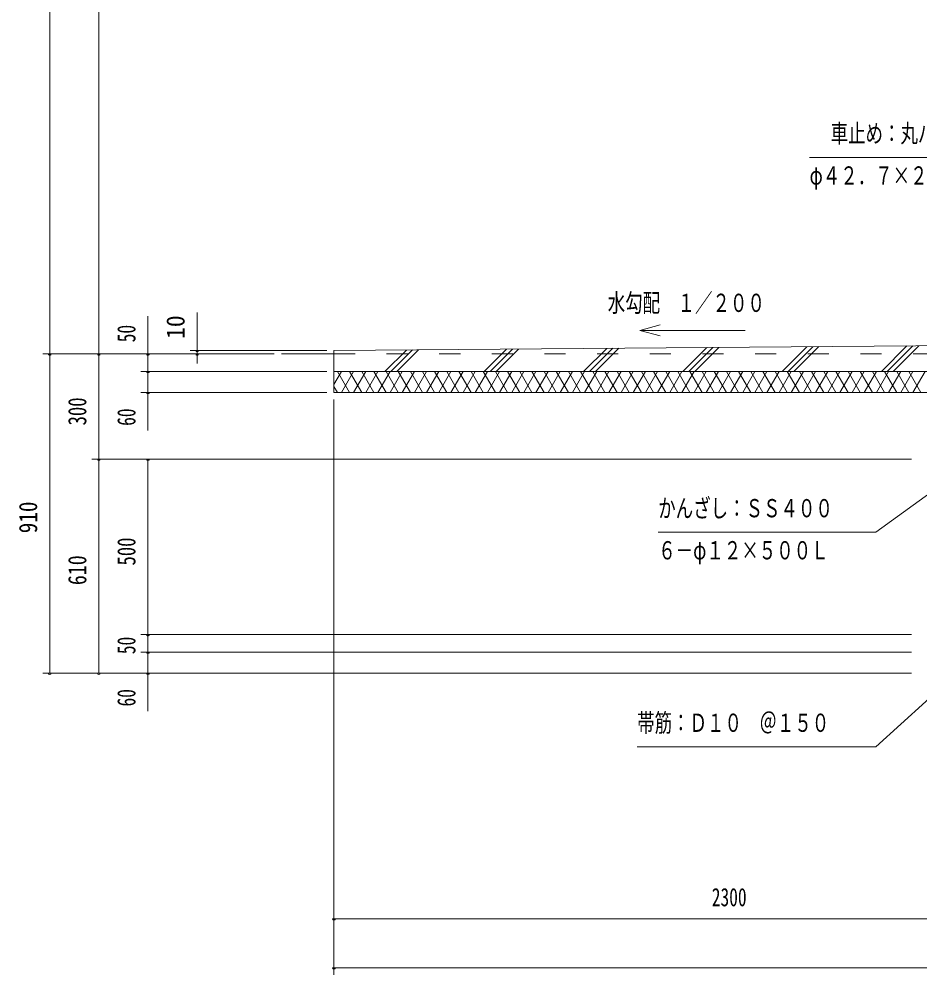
# Model space of a CAD drawing. Units: millimetres, scale not verified. Extents: x -34836 to 34836, y -16800 to 16800.
# Drawn here: x 8302 to 18567, y -5088 to 5810 of the extents above; entities that cross this region are included whole.
import ezdxf
from ezdxf.enums import TextEntityAlignment as Align

# ---------------------------------------------------------------- set-up
doc = ezdxf.new("R2010")
doc.units = ezdxf.units.MM
doc.header["$LTSCALE"] = 60
doc.linetypes.add('USER2', pattern=[10, 4, -6])
for name, color, linetype, lineweight in [('0-6_2-02BOLD', 7, 'Continuous', 18), ('0-7_2-12HIDDEN', 3, 'USER2', 18), ('0-A_2-52DIM', 3, 'Continuous', 18), ('0-B_2-62HATCH', 2, 'Continuous', 18)]:
    doc.layers.add(name, color=color, linetype=linetype, lineweight=lineweight)
doc.styles.add('ＭＳ ゴシック', font='')
doc.styles.get('ＭＳ ゴシック').set_extended_font_data('MS Gothic')

msp = doc.modelspace()

# ---------------------------------------------------------------- linework, layer by layer
at = {"layer": '0-6_2-02BOLD'}
for p, q in [((11890.1, 1991.89), (11290.11, 1991.89)), ((19490.11, 1791.89), (11890.1, 1791.89))]:
    msp.add_line(p, q, dxfattribs=at)
msp.add_lwpolyline([(20886.91, 2104.59), (11890.1, 2031.89), (11890.1, 1551.89), (19490.11, 1551.89)], dxfattribs=at)
at = {"layer": '0-7_2-12HIDDEN'}
msp.add_line((11890.1, 1991.89), (31690.11, 1991.89), dxfattribs=at)
at = {"layer": '0-A_2-52DIM'}
for p, q in [((8650.1, -1648.11), (8650.1, 11947.89)), ((9210.1, 11947.89), (9210.1, -1648.11)), ((9770.1, 1119.89), (9770.1, 2423.89)), ((10330.1, 2463.89), (10330.1, 1884.54)), ((15607.15, 2322.33), (15375.34, 2260.21)), ((11210.1, 1991.89), (8570.1, 1991.89)), ((8666.1, 1991.89), (8634.1, 1991.89)), ((9226.1, 1991.89), (9194.1, 1991.89)), ((9786.1, 1991.89), (9754.1, 1991.89)), ((10250.1, 2031.89), (11810.1, 2031.89)), ((10346.1, 2031.89), (10314.1, 2031.89)), ((10346.1, 1991.89), (10314.1, 1991.89)), ((9690.1, 1791.89), (11810.1, 1791.89)), ((9786.1, 1791.89), (9754.1, 1791.89)), ((11810.1, 1551.89), (9690.1, 1551.89)), ((9786.1, 1551.89), (9754.1, 1551.89)), ((11890.1, -5088.11), (11890.1, 1471.89)), ((9130.1, 791.89), (18470.1, 791.89)), ((9226.1, 791.89), (9194.1, 791.89)), ((9786.1, 791.89), (9754.1, 791.89)), ((9770.1, -2080.11), (9770.1, 791.89)), ((18470.1, -1208.11), (9690.1, -1208.11)), ((9786.1, -1208.11), (9754.1, -1208.11)), ((9690.1, -1408.11), (18470.1, -1408.11)), ((9786.1, -1408.11), (9754.1, -1408.11)), ((18470.1, -1648.11), (8570.1, -1648.11)), ((8666.1, -1648.11), (8634.1, -1648.11)), ((9226.1, -1648.11), (9194.1, -1648.11)), ((9786.1, -1648.11), (9754.1, -1648.11)), ((11906.1, -4448.11), (11874.1, -4448.11)), ((31690.11, -4448.11), (11890.1, -4448.11)), ((11906.1, -5008.11), (11874.1, -5008.11)), ((31690.11, -5008.11), (11890.1, -5008.11))]:
    msp.add_line(p, q, dxfattribs=at)
for points in [[(20839.03, 3370.25), (19550.1, 4231.89), (17310.11, 4231.89)], [(16575.34, 2260.21), (15375.34, 2260.21), (15607.15, 2198.1)], [(15585.51, -41.53), (18065.51, -41.53), (20424.84, 1667.04)], [(20345.96, -418.24), (18065.51, -2488.11), (15345.51, -2488.11)]]:
    msp.add_lwpolyline(points, dxfattribs=at)
for centre in [(8650.1, 1991.89), (9210.1, 1991.89), (9770.1, 1991.89), (10330.1, 2031.89), (10330.1, 1991.89), (9770.1, 1791.89), (9770.1, 1551.89), (9210.1, 791.89), (9770.1, 791.89), (9770.1, -1208.11), (9770.1, -1408.11), (8650.1, -1648.11), (9210.1, -1648.11), (9770.1, -1648.11), (11890.1, -4448.11), (11890.1, -5008.11)]:
    msp.add_arc(centre, 16, 180, 0, dxfattribs=at)
at = {"layer": '0-B_2-62HATCH'}
for p, q in [((16996.74, 1791.89), (17279.47, 2074.61)), ((17347.92, 2075.18), (17064.63, 1791.89)), ((17132.51, 1791.89), (17416.36, 2075.74)), ((18128.12, 1791.89), (18420.26, 2084.04)), ((18196, 1791.89), (18488.71, 2084.61)), ((18557.16, 2085.17), (18263.88, 1791.89)), ((12471.26, 1791.89), (12716.27, 2036.9)), ((12539.14, 1791.89), (12784.72, 2037.47)), ((12853.17, 2038.03), (12607.03, 1791.89)), ((13602.63, 1791.89), (13857.07, 2046.33)), ((13925.52, 2046.89), (13670.51, 1791.89)), ((13738.4, 1791.89), (13993.97, 2047.46)), ((14734, 1791.89), (14997.87, 2055.76)), ((15066.32, 2056.32), (14801.88, 1791.89)), ((14869.76, 1791.89), (15134.77, 2056.89)), ((15865.38, 1791.89), (16138.67, 2065.18)), ((16207.12, 2065.75), (15933.26, 1791.89)), ((16001.14, 1791.89), (16275.56, 2066.32)), ((11890.1, 1644.59), (11975.14, 1791.88)), ((11928.95, 1791.89), (12067.52, 1551.89)), ((12113.7, 1791.89), (11975.14, 1551.89)), ((12206.08, 1551.89), (12067.51, 1791.89)), ((12113.7, 1551.89), (12252.26, 1791.89)), ((12206.07, 1791.89), (12344.64, 1551.89)), ((12390.83, 1791.89), (12252.26, 1551.89)), ((12483.2, 1551.89), (12344.63, 1791.89)), ((12390.82, 1551.89), (12529.39, 1791.89)), ((12621.77, 1551.89), (12483.2, 1791.89)), ((12667.95, 1791.89), (12529.39, 1551.89)), ((12621.77, 1791.89), (12760.33, 1551.89)), ((12806.52, 1791.89), (12667.95, 1551.89)), ((12898.89, 1551.89), (12760.33, 1791.89)), ((12806.52, 1551.89), (12945.08, 1791.89)), ((12898.9, 1791.89), (13037.46, 1551.89)), ((13083.64, 1791.89), (12945.08, 1551.89)), ((13176.02, 1551.89), (13037.46, 1791.89)), ((13083.65, 1551.89), (13222.21, 1791.89)), ((13176.02, 1791.89), (13314.59, 1551.89)), ((13360.77, 1791.89), (13222.21, 1551.89)), ((13453.15, 1551.89), (13314.59, 1791.89)), ((13360.77, 1551.89), (13499.34, 1791.89)), ((13453.15, 1791.89), (13591.71, 1551.89)), ((13637.9, 1791.89), (13499.34, 1551.89)), ((13730.28, 1551.89), (13591.71, 1791.89)), ((13637.9, 1551.89), (13776.46, 1791.89)), ((13868.84, 1551.89), (13730.28, 1791.89)), ((13915.03, 1791.89), (13776.47, 1551.89)), ((13868.84, 1791.89), (14007.41, 1551.89)), ((14053.59, 1791.89), (13915.03, 1551.89)), ((14145.97, 1551.89), (14007.41, 1791.89)), ((14053.59, 1551.89), (14192.16, 1791.89)), ((14145.97, 1791.89), (14284.54, 1551.89)), ((14330.72, 1791.89), (14192.16, 1551.89)), ((14423.1, 1551.89), (14284.54, 1791.89)), ((14330.72, 1551.89), (14469.29, 1791.89)), ((14423.1, 1791.89), (14561.66, 1551.89)), ((14607.85, 1791.89), (14469.29, 1551.89)), ((14700.23, 1551.89), (14561.66, 1791.89)), ((14607.85, 1551.89), (14746.42, 1791.89)), ((14838.79, 1551.89), (14700.23, 1791.89)), ((14884.98, 1791.89), (14746.42, 1551.89)), ((14838.79, 1791.89), (14977.36, 1551.89)), ((15023.54, 1791.89), (14884.98, 1551.89)), ((15115.92, 1551.89), (14977.36, 1791.89)), ((15023.55, 1551.89), (15162.11, 1791.89)), ((15115.92, 1791.89), (15254.49, 1551.89)), ((15300.67, 1791.89), (15162.11, 1551.89)), ((15393.05, 1551.89), (15254.49, 1791.89)), ((15300.67, 1551.89), (15439.24, 1791.89)), ((15393.05, 1791.89), (15531.62, 1551.89)), ((15577.8, 1791.89), (15439.24, 1551.89)), ((15670.18, 1551.89), (15531.61, 1791.89)), ((15577.8, 1551.89), (15716.37, 1791.89)), ((15670.18, 1791.89), (15808.74, 1551.89)), ((15854.93, 1791.89), (15716.37, 1551.89)), ((15947.31, 1551.89), (15808.74, 1791.89)), ((15854.93, 1551.89), (15993.49, 1791.89)), ((15947.31, 1791.89), (16085.87, 1551.89)), ((16132.06, 1791.89), (15993.49, 1551.89)), ((16224.44, 1551.89), (16085.87, 1791.89)), ((16132.06, 1551.89), (16270.62, 1791.89)), ((16224.44, 1791.89), (16363, 1551.89)), ((16409.19, 1791.89), (16270.62, 1551.89)), ((16501.56, 1551.89), (16363, 1791.89)), ((16409.19, 1551.89), (16547.75, 1791.89)), ((16501.57, 1791.89), (16640.13, 1551.89)), ((16686.32, 1791.89), (16547.75, 1551.89)), ((16778.69, 1551.89), (16640.13, 1791.89)), ((16686.32, 1551.89), (16824.88, 1791.89)), ((16778.69, 1791.89), (16917.26, 1551.89)), ((16963.45, 1791.89), (16824.88, 1551.89)), ((17055.82, 1551.89), (16917.26, 1791.89)), ((16963.45, 1551.89), (17102.01, 1791.89)), ((17055.82, 1791.89), (17194.38, 1551.89)), ((17240.57, 1791.89), (17102.01, 1551.89)), ((17332.95, 1551.89), (17194.38, 1791.89)), ((17240.57, 1551.89), (17379.14, 1791.89)), ((17332.95, 1791.89), (17471.51, 1551.89)), ((17517.7, 1791.89), (17379.14, 1551.89)), ((17610.08, 1551.89), (17471.51, 1791.89)), ((17517.7, 1551.89), (17656.26, 1791.89)), ((17610.08, 1791.89), (17748.64, 1551.89)), ((17794.83, 1791.89), (17656.27, 1551.89)), ((17887.21, 1551.89), (17748.64, 1791.89)), ((17794.83, 1551.89), (17933.39, 1791.89)), ((17887.21, 1791.89), (18025.77, 1551.89)), ((18071.96, 1791.89), (17933.39, 1551.89)), ((18164.34, 1551.89), (18025.77, 1791.89)), ((18071.96, 1551.89), (18210.52, 1791.89)), ((18302.9, 1551.89), (18164.34, 1791.89)), ((18349.09, 1791.89), (18210.52, 1551.89)), ((18302.9, 1791.89), (18441.46, 1551.89)), ((18487.65, 1791.89), (18349.09, 1551.89)), ((18580.03, 1551.89), (18441.46, 1791.89)), ((18487.65, 1551.89), (18626.21, 1791.89)), ((11928.95, 1551.89), (11890.1, 1619.18))]:
    msp.add_line(p, q, dxfattribs=at)

# ---------------------------------------------------------------- texts
at = {"layer": '0-A_2-52DIM', "color": 7, "style": 'ＭＳ ゴシック', "width": 0.7}
for s, p in [('車止め：丸パイプ', (17550.11, 4340.32)), ('φ４２．７×２．３', (17310.11, 3860.31)), ('水勾配\u3000１／２００', (15009.79, 2408.64)), ('かんざし：ＳＳ４００', (15585.51, 66.89)), ('６－φ１２×５００Ｌ', (15585.51, -413.11)), ('帯筋：Ｄ１０\u3000＠１５０', (15345.51, -2379.68)), ('2300', (16195.81, -4368.11))]:
    msp.add_text(s, height=208.4, dxfattribs=at).set_placement(p, align=Align.BOTTOM_LEFT)
at = {"layer": '0-A_2-52DIM', "color": 7, "style": 'ＭＳ ゴシック'}
for s, width, p in [('10', 0.95, (10250.1, 2163.18)), ('50', 0.7, (9690.1, 2125.14)), ('300', 0.75, (9130.1, 1177.33)), ('60', 0.7, (9690.1, 1172.5)), ('910', 0.85, (8570.1, -52.22)), ('500', 0.75, (9690.1, -420.02)), ('610', 0.8, (9130.1, -643.91)), ('50', 0.7, (9690.1, -1430.86)), ('60', 0.7, (9690.1, -2027.5))]:
    msp.add_text(s, height=208.4, rotation=90, dxfattribs=dict(at, width=width)).set_placement(p, align=Align.BOTTOM_LEFT)

doc.saveas('drawing.dxf')
